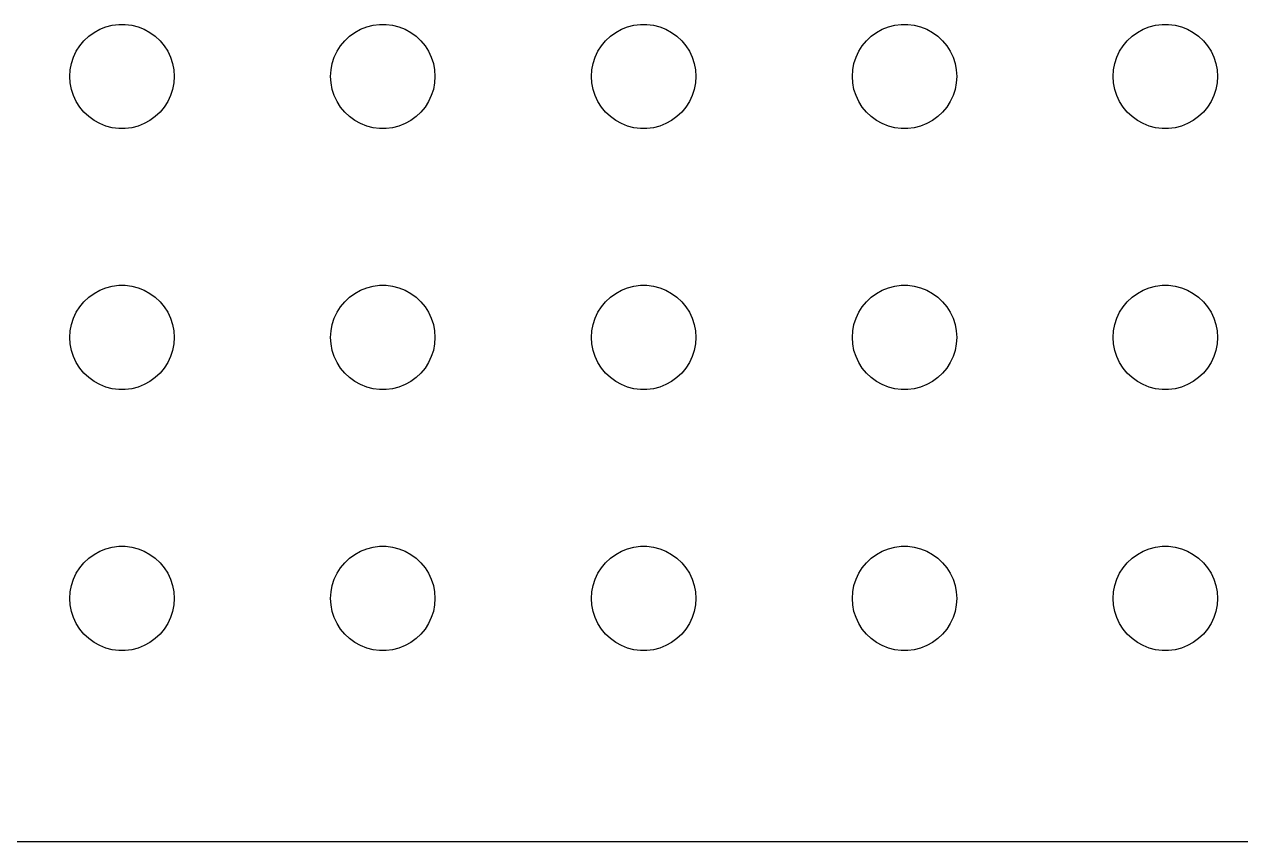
# Model space of a CAD drawing. Header units: metres. Extents: x -134 to 134, y 518 to 1078.
# Drawn here: x -70.31 to -35.33, y 974.01 to 997.5 of the extents above; entities that cross this region are included whole.
import ezdxf

# ---------------------------------------------------------------- set-up
doc = ezdxf.new("R2010")
doc.units = ezdxf.units.M

msp = doc.modelspace()

# ---------------------------------------------------------------- linework, layer by layer
for p, q in [((-67.9635, 997.427), (-67.7811, 997.473)), ((-67.7811, 997.473), (-67.5942, 997.497)), ((-67.5942, 997.497), (-67.4058, 997.497)), ((-67.4058, 997.497), (-67.2189, 997.473)), ((-67.2189, 997.473), (-67.0365, 997.427)), ((-60.4635, 997.427), (-60.2811, 997.473)), ((-60.2811, 997.473), (-60.0942, 997.497)), ((-60.0942, 997.497), (-59.9058, 997.497)), ((-59.9058, 997.497), (-59.7189, 997.473)), ((-59.7189, 997.473), (-59.5365, 997.427)), ((-52.9635, 997.427), (-52.7811, 997.473)), ((-52.7811, 997.473), (-52.5942, 997.497)), ((-52.5942, 997.497), (-52.4058, 997.497)), ((-52.4058, 997.497), (-52.2189, 997.473)), ((-52.2189, 997.473), (-52.0365, 997.427)), ((-45.4635, 997.427), (-45.2811, 997.473)), ((-45.2811, 997.473), (-45.0942, 997.497)), ((-45.0942, 997.497), (-44.9058, 997.497)), ((-44.9058, 997.497), (-44.7189, 997.473)), ((-44.7189, 997.473), (-44.5365, 997.427)), ((-37.9635, 997.427), (-37.7811, 997.473)), ((-37.7811, 997.473), (-37.5942, 997.497)), ((-37.5942, 997.497), (-37.4058, 997.497)), ((-37.4058, 997.497), (-37.2189, 997.473)), ((-37.2189, 997.473), (-37.0365, 997.427)), ((-68.5934, 997.027), (-68.4561, 997.156)), ((-68.4561, 997.156), (-68.3037, 997.266)), ((-68.3037, 997.266), (-68.1387, 997.357)), ((-68.1387, 997.357), (-67.9635, 997.427)), ((-67.0365, 997.427), (-66.8613, 997.357)), ((-66.8613, 997.357), (-66.6963, 997.266)), ((-66.6963, 997.266), (-66.5439, 997.156)), ((-66.5439, 997.156), (-66.4065, 997.027)), ((-61.0934, 997.027), (-60.9561, 997.156)), ((-60.9561, 997.156), (-60.8037, 997.266)), ((-60.8037, 997.266), (-60.6387, 997.357)), ((-60.6387, 997.357), (-60.4635, 997.427)), ((-59.5365, 997.427), (-59.3613, 997.357)), ((-59.3613, 997.357), (-59.1963, 997.266)), ((-59.1963, 997.266), (-59.0439, 997.156)), ((-59.0439, 997.156), (-58.9065, 997.027)), ((-53.5934, 997.027), (-53.4561, 997.156)), ((-53.4561, 997.156), (-53.3037, 997.266)), ((-53.3037, 997.266), (-53.1387, 997.357)), ((-53.1387, 997.357), (-52.9635, 997.427)), ((-52.0365, 997.427), (-51.8613, 997.357)), ((-51.8613, 997.357), (-51.6963, 997.266)), ((-51.6963, 997.266), (-51.5439, 997.156)), ((-51.5439, 997.156), (-51.4065, 997.027)), ((-46.0934, 997.027), (-45.9561, 997.156)), ((-45.9561, 997.156), (-45.8037, 997.266)), ((-45.8037, 997.266), (-45.6387, 997.357)), ((-45.6387, 997.357), (-45.4635, 997.427)), ((-44.5365, 997.427), (-44.3613, 997.357)), ((-44.3613, 997.357), (-44.1963, 997.266)), ((-44.1963, 997.266), (-44.0439, 997.156)), ((-44.0439, 997.156), (-43.9065, 997.027)), ((-38.5934, 997.027), (-38.4561, 997.156)), ((-38.4561, 997.156), (-38.3037, 997.266)), ((-38.3037, 997.266), (-38.1387, 997.357)), ((-38.1387, 997.357), (-37.9635, 997.427)), ((-37.0365, 997.427), (-36.8613, 997.357)), ((-36.8613, 997.357), (-36.6963, 997.266)), ((-36.6963, 997.266), (-36.5439, 997.156)), ((-36.5439, 997.156), (-36.4065, 997.027)), ((-68.8145, 996.723), (-68.7135, 996.882)), ((-68.7135, 996.882), (-68.5934, 997.027)), ((-66.4065, 997.027), (-66.2865, 996.882)), ((-66.2865, 996.882), (-66.1855, 996.723)), ((-61.3145, 996.723), (-61.2135, 996.882)), ((-61.2135, 996.882), (-61.0934, 997.027)), ((-58.9065, 997.027), (-58.7865, 996.882)), ((-58.7865, 996.882), (-58.6855, 996.723)), ((-53.8145, 996.723), (-53.7135, 996.882)), ((-53.7135, 996.882), (-53.5934, 997.027)), ((-51.4065, 997.027), (-51.2865, 996.882)), ((-51.2865, 996.882), (-51.1855, 996.723)), ((-46.3145, 996.723), (-46.2135, 996.882)), ((-46.2135, 996.882), (-46.0934, 997.027)), ((-43.9065, 997.027), (-43.7865, 996.882)), ((-43.7865, 996.882), (-43.6855, 996.723)), ((-38.8145, 996.723), (-38.7135, 996.882)), ((-38.7135, 996.882), (-38.5934, 997.027)), ((-36.4065, 997.027), (-36.2865, 996.882)), ((-36.2865, 996.882), (-36.1855, 996.723)), ((-68.9529, 996.373), (-68.8947, 996.552)), ((-68.8947, 996.552), (-68.8145, 996.723)), ((-66.1855, 996.723), (-66.1053, 996.552)), ((-66.1053, 996.552), (-66.0471, 996.373)), ((-61.4529, 996.373), (-61.3947, 996.552)), ((-61.3947, 996.552), (-61.3145, 996.723)), ((-58.6855, 996.723), (-58.6053, 996.552)), ((-58.6053, 996.552), (-58.5471, 996.373)), ((-53.9529, 996.373), (-53.8947, 996.552)), ((-53.8947, 996.552), (-53.8145, 996.723)), ((-51.1855, 996.723), (-51.1053, 996.552)), ((-51.1053, 996.552), (-51.0471, 996.373)), ((-46.4529, 996.373), (-46.3947, 996.552)), ((-46.3947, 996.552), (-46.3145, 996.723)), ((-43.6855, 996.723), (-43.6053, 996.552)), ((-43.6053, 996.552), (-43.5471, 996.373)), ((-38.9529, 996.373), (-38.8947, 996.552)), ((-38.8947, 996.552), (-38.8145, 996.723)), ((-36.1855, 996.723), (-36.1053, 996.552)), ((-36.1053, 996.552), (-36.0471, 996.373)), ((-69, 996), (-68.9882, 996.188)), ((-68.9882, 996.188), (-68.9529, 996.373)), ((-66.0471, 996.373), (-66.0118, 996.188)), ((-66.0118, 996.188), (-66, 996)), ((-61.5, 996), (-61.4882, 996.188)), ((-61.4882, 996.188), (-61.4529, 996.373)), ((-58.5471, 996.373), (-58.5118, 996.188)), ((-58.5118, 996.188), (-58.5, 996)), ((-54, 996), (-53.9882, 996.188)), ((-53.9882, 996.188), (-53.9529, 996.373)), ((-51.0471, 996.373), (-51.0118, 996.188)), ((-51.0118, 996.188), (-51, 996)), ((-46.5, 996), (-46.4882, 996.188)), ((-46.4882, 996.188), (-46.4529, 996.373)), ((-43.5471, 996.373), (-43.5118, 996.188)), ((-43.5118, 996.188), (-43.5, 996)), ((-39, 996), (-38.9882, 996.188)), ((-38.9882, 996.188), (-38.9529, 996.373)), ((-36.0471, 996.373), (-36.0118, 996.188)), ((-36.0118, 996.188), (-36, 996)), ((-68.9882, 995.812), (-69, 996)), ((-68.9529, 995.627), (-68.9882, 995.812)), ((-66.0118, 995.812), (-66.0471, 995.627)), ((-66, 996), (-66.0118, 995.812)), ((-61.4882, 995.812), (-61.5, 996)), ((-61.4529, 995.627), (-61.4882, 995.812)), ((-58.5118, 995.812), (-58.5471, 995.627)), ((-58.5, 996), (-58.5118, 995.812)), ((-53.9882, 995.812), (-54, 996)), ((-53.9529, 995.627), (-53.9882, 995.812)), ((-51.0118, 995.812), (-51.0471, 995.627)), ((-51, 996), (-51.0118, 995.812)), ((-46.4882, 995.812), (-46.5, 996)), ((-46.4529, 995.627), (-46.4882, 995.812)), ((-43.5118, 995.812), (-43.5471, 995.627)), ((-43.5, 996), (-43.5118, 995.812)), ((-38.9882, 995.812), (-39, 996)), ((-38.9529, 995.627), (-38.9882, 995.812)), ((-36.0118, 995.812), (-36.0471, 995.627)), ((-36, 996), (-36.0118, 995.812)), ((-68.8947, 995.448), (-68.9529, 995.627)), ((-68.8145, 995.277), (-68.8947, 995.448)), ((-66.1053, 995.448), (-66.1855, 995.277)), ((-66.0471, 995.627), (-66.1053, 995.448)), ((-61.3947, 995.448), (-61.4529, 995.627)), ((-61.3145, 995.277), (-61.3947, 995.448)), ((-58.6053, 995.448), (-58.6855, 995.277)), ((-58.5471, 995.627), (-58.6053, 995.448)), ((-53.8947, 995.448), (-53.9529, 995.627)), ((-53.8145, 995.277), (-53.8947, 995.448)), ((-51.1053, 995.448), (-51.1855, 995.277)), ((-51.0471, 995.627), (-51.1053, 995.448)), ((-46.3947, 995.448), (-46.4529, 995.627)), ((-46.3145, 995.277), (-46.3947, 995.448)), ((-43.6053, 995.448), (-43.6855, 995.277)), ((-43.5471, 995.627), (-43.6053, 995.448)), ((-38.8947, 995.448), (-38.9529, 995.627)), ((-38.8145, 995.277), (-38.8947, 995.448)), ((-36.1053, 995.448), (-36.1855, 995.277)), ((-36.0471, 995.627), (-36.1053, 995.448)), ((-68.7135, 995.118), (-68.8145, 995.277)), ((-68.5934, 994.973), (-68.7135, 995.118)), ((-66.2865, 995.118), (-66.4065, 994.973)), ((-66.1855, 995.277), (-66.2865, 995.118)), ((-61.2135, 995.118), (-61.3145, 995.277)), ((-61.0934, 994.973), (-61.2135, 995.118)), ((-58.7865, 995.118), (-58.9065, 994.973)), ((-58.6855, 995.277), (-58.7865, 995.118)), ((-53.7135, 995.118), (-53.8145, 995.277)), ((-53.5934, 994.973), (-53.7135, 995.118)), ((-51.2865, 995.118), (-51.4065, 994.973)), ((-51.1855, 995.277), (-51.2865, 995.118)), ((-46.2135, 995.118), (-46.3145, 995.277)), ((-46.0934, 994.973), (-46.2135, 995.118)), ((-43.7865, 995.118), (-43.9065, 994.973)), ((-43.6855, 995.277), (-43.7865, 995.118)), ((-38.7135, 995.118), (-38.8145, 995.277)), ((-38.5934, 994.973), (-38.7135, 995.118)), ((-36.2865, 995.118), (-36.4065, 994.973)), ((-36.1855, 995.277), (-36.2865, 995.118)), ((-68.4561, 994.844), (-68.5934, 994.973)), ((-68.3037, 994.734), (-68.4561, 994.844)), ((-68.1387, 994.643), (-68.3037, 994.734)), ((-67.9635, 994.573), (-68.1387, 994.643)), ((-66.8613, 994.643), (-67.0365, 994.573)), ((-66.6963, 994.734), (-66.8613, 994.643)), ((-66.5439, 994.844), (-66.6963, 994.734)), ((-66.4065, 994.973), (-66.5439, 994.844)), ((-60.9561, 994.844), (-61.0934, 994.973)), ((-60.8037, 994.734), (-60.9561, 994.844)), ((-60.6387, 994.643), (-60.8037, 994.734)), ((-60.4635, 994.573), (-60.6387, 994.643)), ((-59.3613, 994.643), (-59.5365, 994.573)), ((-59.1963, 994.734), (-59.3613, 994.643)), ((-59.0439, 994.844), (-59.1963, 994.734)), ((-58.9065, 994.973), (-59.0439, 994.844)), ((-53.4561, 994.844), (-53.5934, 994.973)), ((-53.3037, 994.734), (-53.4561, 994.844)), ((-53.1387, 994.643), (-53.3037, 994.734)), ((-52.9635, 994.573), (-53.1387, 994.643)), ((-51.8613, 994.643), (-52.0365, 994.573)), ((-51.6963, 994.734), (-51.8613, 994.643)), ((-51.5439, 994.844), (-51.6963, 994.734)), ((-51.4065, 994.973), (-51.5439, 994.844)), ((-45.9561, 994.844), (-46.0934, 994.973)), ((-45.8037, 994.734), (-45.9561, 994.844)), ((-45.6387, 994.643), (-45.8037, 994.734)), ((-45.4635, 994.573), (-45.6387, 994.643)), ((-44.3613, 994.643), (-44.5365, 994.573)), ((-44.1963, 994.734), (-44.3613, 994.643)), ((-44.0439, 994.844), (-44.1963, 994.734)), ((-43.9065, 994.973), (-44.0439, 994.844)), ((-38.4561, 994.844), (-38.5934, 994.973)), ((-38.3037, 994.734), (-38.4561, 994.844)), ((-38.1387, 994.643), (-38.3037, 994.734)), ((-37.9635, 994.573), (-38.1387, 994.643)), ((-36.8613, 994.643), (-37.0365, 994.573)), ((-36.6963, 994.734), (-36.8613, 994.643)), ((-36.5439, 994.844), (-36.6963, 994.734)), ((-36.4065, 994.973), (-36.5439, 994.844)), ((-67.7811, 994.527), (-67.9635, 994.573)), ((-67.5942, 994.503), (-67.7811, 994.527)), ((-67.4058, 994.503), (-67.5942, 994.503)), ((-67.2189, 994.527), (-67.4058, 994.503)), ((-67.0365, 994.573), (-67.2189, 994.527)), ((-60.2811, 994.527), (-60.4635, 994.573)), ((-60.0942, 994.503), (-60.2811, 994.527)), ((-59.9058, 994.503), (-60.0942, 994.503)), ((-59.7189, 994.527), (-59.9058, 994.503)), ((-59.5365, 994.573), (-59.7189, 994.527)), ((-52.7811, 994.527), (-52.9635, 994.573)), ((-52.5942, 994.503), (-52.7811, 994.527)), ((-52.4058, 994.503), (-52.5942, 994.503)), ((-52.2189, 994.527), (-52.4058, 994.503)), ((-52.0365, 994.573), (-52.2189, 994.527)), ((-45.2811, 994.527), (-45.4635, 994.573)), ((-45.0942, 994.503), (-45.2811, 994.527)), ((-44.9058, 994.503), (-45.0942, 994.503)), ((-44.7189, 994.527), (-44.9058, 994.503)), ((-44.5365, 994.573), (-44.7189, 994.527)), ((-37.7811, 994.527), (-37.9635, 994.573)), ((-37.5942, 994.503), (-37.7811, 994.527)), ((-37.4058, 994.503), (-37.5942, 994.503)), ((-37.2189, 994.527), (-37.4058, 994.503)), ((-37.0365, 994.573), (-37.2189, 994.527)), ((-68.4561, 989.656), (-68.3037, 989.766)), ((-68.3037, 989.766), (-68.1387, 989.857)), ((-68.1387, 989.857), (-67.9635, 989.927)), ((-67.9635, 989.927), (-67.7811, 989.973)), ((-67.7811, 989.973), (-67.5942, 989.997)), ((-67.5942, 989.997), (-67.4058, 989.997)), ((-67.4058, 989.997), (-67.2189, 989.973)), ((-67.2189, 989.973), (-67.0365, 989.927)), ((-67.0365, 989.927), (-66.8613, 989.857)), ((-66.8613, 989.857), (-66.6963, 989.766)), ((-66.6963, 989.766), (-66.5439, 989.656)), ((-60.9561, 989.656), (-60.8037, 989.766)), ((-60.8037, 989.766), (-60.6387, 989.857)), ((-60.6387, 989.857), (-60.4635, 989.927)), ((-60.4635, 989.927), (-60.2811, 989.973)), ((-60.2811, 989.973), (-60.0942, 989.997)), ((-60.0942, 989.997), (-59.9058, 989.997)), ((-59.9058, 989.997), (-59.7189, 989.973)), ((-59.7189, 989.973), (-59.5365, 989.927)), ((-59.5365, 989.927), (-59.3613, 989.857)), ((-59.3613, 989.857), (-59.1963, 989.766)), ((-59.1963, 989.766), (-59.0439, 989.656)), ((-53.4561, 989.656), (-53.3037, 989.766)), ((-53.3037, 989.766), (-53.1387, 989.857)), ((-53.1387, 989.857), (-52.9635, 989.927)), ((-52.9635, 989.927), (-52.7811, 989.973)), ((-52.7811, 989.973), (-52.5942, 989.997)), ((-52.5942, 989.997), (-52.4058, 989.997)), ((-52.4058, 989.997), (-52.2189, 989.973)), ((-52.2189, 989.973), (-52.0365, 989.927)), ((-52.0365, 989.927), (-51.8613, 989.857)), ((-51.8613, 989.857), (-51.6963, 989.766)), ((-51.6963, 989.766), (-51.5439, 989.656)), ((-45.9561, 989.656), (-45.8037, 989.766)), ((-45.8037, 989.766), (-45.6387, 989.857)), ((-45.6387, 989.857), (-45.4635, 989.927)), ((-45.4635, 989.927), (-45.2811, 989.973)), ((-45.2811, 989.973), (-45.0942, 989.997)), ((-45.0942, 989.997), (-44.9058, 989.997)), ((-44.9058, 989.997), (-44.7189, 989.973)), ((-44.7189, 989.973), (-44.5365, 989.927)), ((-44.5365, 989.927), (-44.3613, 989.857)), ((-44.3613, 989.857), (-44.1963, 989.766)), ((-44.1963, 989.766), (-44.0439, 989.656)), ((-38.4561, 989.656), (-38.3037, 989.766)), ((-38.3037, 989.766), (-38.1387, 989.857)), ((-38.1387, 989.857), (-37.9635, 989.927)), ((-37.9635, 989.927), (-37.7811, 989.973)), ((-37.7811, 989.973), (-37.5942, 989.997)), ((-37.5942, 989.997), (-37.4058, 989.997)), ((-37.4058, 989.997), (-37.2189, 989.973)), ((-37.2189, 989.973), (-37.0365, 989.927)), ((-37.0365, 989.927), (-36.8613, 989.857)), ((-36.8613, 989.857), (-36.6963, 989.766)), ((-36.6963, 989.766), (-36.5439, 989.656)), ((-68.7135, 989.382), (-68.5934, 989.527)), ((-68.5934, 989.527), (-68.4561, 989.656)), ((-66.5439, 989.656), (-66.4065, 989.527)), ((-66.4065, 989.527), (-66.2865, 989.382)), ((-61.2135, 989.382), (-61.0934, 989.527)), ((-61.0934, 989.527), (-60.9561, 989.656)), ((-59.0439, 989.656), (-58.9065, 989.527)), ((-58.9065, 989.527), (-58.7865, 989.382)), ((-53.7135, 989.382), (-53.5934, 989.527)), ((-53.5934, 989.527), (-53.4561, 989.656)), ((-51.5439, 989.656), (-51.4065, 989.527)), ((-51.4065, 989.527), (-51.2865, 989.382)), ((-46.2135, 989.382), (-46.0934, 989.527)), ((-46.0934, 989.527), (-45.9561, 989.656)), ((-44.0439, 989.656), (-43.9065, 989.527)), ((-43.9065, 989.527), (-43.7865, 989.382)), ((-38.7135, 989.382), (-38.5934, 989.527)), ((-38.5934, 989.527), (-38.4561, 989.656)), ((-36.5439, 989.656), (-36.4065, 989.527)), ((-36.4065, 989.527), (-36.2865, 989.382)), ((-68.9529, 988.873), (-68.8947, 989.052)), ((-68.8947, 989.052), (-68.8145, 989.223)), ((-68.8145, 989.223), (-68.7135, 989.382)), ((-66.2865, 989.382), (-66.1855, 989.223)), ((-66.1855, 989.223), (-66.1053, 989.052)), ((-66.1053, 989.052), (-66.0471, 988.873)), ((-61.4529, 988.873), (-61.3947, 989.052)), ((-61.3947, 989.052), (-61.3145, 989.223)), ((-61.3145, 989.223), (-61.2135, 989.382)), ((-58.7865, 989.382), (-58.6855, 989.223)), ((-58.6855, 989.223), (-58.6053, 989.052)), ((-58.6053, 989.052), (-58.5471, 988.873)), ((-53.9529, 988.873), (-53.8947, 989.052)), ((-53.8947, 989.052), (-53.8145, 989.223)), ((-53.8145, 989.223), (-53.7135, 989.382)), ((-51.2865, 989.382), (-51.1855, 989.223)), ((-51.1855, 989.223), (-51.1053, 989.052)), ((-51.1053, 989.052), (-51.0471, 988.873)), ((-46.4529, 988.873), (-46.3947, 989.052)), ((-46.3947, 989.052), (-46.3145, 989.223)), ((-46.3145, 989.223), (-46.2135, 989.382)), ((-43.7865, 989.382), (-43.6855, 989.223)), ((-43.6855, 989.223), (-43.6053, 989.052)), ((-43.6053, 989.052), (-43.5471, 988.873)), ((-38.9529, 988.873), (-38.8947, 989.052)), ((-38.8947, 989.052), (-38.8145, 989.223)), ((-38.8145, 989.223), (-38.7135, 989.382)), ((-36.2865, 989.382), (-36.1855, 989.223)), ((-36.1855, 989.223), (-36.1053, 989.052)), ((-36.1053, 989.052), (-36.0471, 988.873)), ((-68.9882, 988.688), (-68.9529, 988.873)), ((-66.0471, 988.873), (-66.0118, 988.688)), ((-61.4882, 988.688), (-61.4529, 988.873)), ((-58.5471, 988.873), (-58.5118, 988.688)), ((-53.9882, 988.688), (-53.9529, 988.873)), ((-51.0471, 988.873), (-51.0118, 988.688)), ((-46.4882, 988.688), (-46.4529, 988.873)), ((-43.5471, 988.873), (-43.5118, 988.688)), ((-38.9882, 988.688), (-38.9529, 988.873)), ((-36.0471, 988.873), (-36.0118, 988.688)), ((-69, 988.5), (-68.9882, 988.688)), ((-68.9882, 988.312), (-69, 988.5)), ((-66.0118, 988.688), (-66, 988.5)), ((-66, 988.5), (-66.0118, 988.312)), ((-61.5, 988.5), (-61.4882, 988.688)), ((-61.4882, 988.312), (-61.5, 988.5)), ((-58.5118, 988.688), (-58.5, 988.5)), ((-58.5, 988.5), (-58.5118, 988.312)), ((-54, 988.5), (-53.9882, 988.688)), ((-53.9882, 988.312), (-54, 988.5)), ((-51.0118, 988.688), (-51, 988.5)), ((-51, 988.5), (-51.0118, 988.312)), ((-46.5, 988.5), (-46.4882, 988.688)), ((-46.4882, 988.312), (-46.5, 988.5)), ((-43.5118, 988.688), (-43.5, 988.5)), ((-43.5, 988.5), (-43.5118, 988.312)), ((-39, 988.5), (-38.9882, 988.688)), ((-38.9882, 988.312), (-39, 988.5)), ((-36.0118, 988.688), (-36, 988.5)), ((-36, 988.5), (-36.0118, 988.312)), ((-68.9529, 988.127), (-68.9882, 988.312)), ((-68.8947, 987.948), (-68.9529, 988.127)), ((-66.0471, 988.127), (-66.1053, 987.948)), ((-66.0118, 988.312), (-66.0471, 988.127)), ((-61.4529, 988.127), (-61.4882, 988.312)), ((-61.3947, 987.948), (-61.4529, 988.127)), ((-58.5471, 988.127), (-58.6053, 987.948)), ((-58.5118, 988.312), (-58.5471, 988.127)), ((-53.9529, 988.127), (-53.9882, 988.312)), ((-53.8947, 987.948), (-53.9529, 988.127)), ((-51.0471, 988.127), (-51.1053, 987.948)), ((-51.0118, 988.312), (-51.0471, 988.127)), ((-46.4529, 988.127), (-46.4882, 988.312)), ((-46.3947, 987.948), (-46.4529, 988.127)), ((-43.5471, 988.127), (-43.6053, 987.948)), ((-43.5118, 988.312), (-43.5471, 988.127)), ((-38.9529, 988.127), (-38.9882, 988.312)), ((-38.8947, 987.948), (-38.9529, 988.127)), ((-36.0471, 988.127), (-36.1053, 987.948)), ((-36.0118, 988.312), (-36.0471, 988.127)), ((-68.8145, 987.777), (-68.8947, 987.948)), ((-68.7135, 987.618), (-68.8145, 987.777)), ((-66.1855, 987.777), (-66.2865, 987.618)), ((-66.1053, 987.948), (-66.1855, 987.777)), ((-61.3145, 987.777), (-61.3947, 987.948)), ((-61.2135, 987.618), (-61.3145, 987.777)), ((-58.6855, 987.777), (-58.7865, 987.618)), ((-58.6053, 987.948), (-58.6855, 987.777)), ((-53.8145, 987.777), (-53.8947, 987.948)), ((-53.7135, 987.618), (-53.8145, 987.777)), ((-51.1855, 987.777), (-51.2865, 987.618)), ((-51.1053, 987.948), (-51.1855, 987.777)), ((-46.3145, 987.777), (-46.3947, 987.948)), ((-46.2135, 987.618), (-46.3145, 987.777)), ((-43.6855, 987.777), (-43.7865, 987.618)), ((-43.6053, 987.948), (-43.6855, 987.777)), ((-38.8145, 987.777), (-38.8947, 987.948)), ((-38.7135, 987.618), (-38.8145, 987.777)), ((-36.1855, 987.777), (-36.2865, 987.618)), ((-36.1053, 987.948), (-36.1855, 987.777)), ((-68.5934, 987.473), (-68.7135, 987.618)), ((-68.4561, 987.344), (-68.5934, 987.473)), ((-68.3037, 987.234), (-68.4561, 987.344)), ((-66.5439, 987.344), (-66.6963, 987.234)), ((-66.4065, 987.473), (-66.5439, 987.344)), ((-66.2865, 987.618), (-66.4065, 987.473)), ((-61.0934, 987.473), (-61.2135, 987.618)), ((-60.9561, 987.344), (-61.0934, 987.473)), ((-60.8037, 987.234), (-60.9561, 987.344)), ((-59.0439, 987.344), (-59.1963, 987.234)), ((-58.9065, 987.473), (-59.0439, 987.344)), ((-58.7865, 987.618), (-58.9065, 987.473)), ((-53.5934, 987.473), (-53.7135, 987.618)), ((-53.4561, 987.344), (-53.5934, 987.473)), ((-53.3037, 987.234), (-53.4561, 987.344)), ((-51.5439, 987.344), (-51.6963, 987.234)), ((-51.4065, 987.473), (-51.5439, 987.344)), ((-51.2865, 987.618), (-51.4065, 987.473)), ((-46.0934, 987.473), (-46.2135, 987.618)), ((-45.9561, 987.344), (-46.0934, 987.473)), ((-45.8037, 987.234), (-45.9561, 987.344)), ((-44.0439, 987.344), (-44.1963, 987.234)), ((-43.9065, 987.473), (-44.0439, 987.344)), ((-43.7865, 987.618), (-43.9065, 987.473)), ((-38.5934, 987.473), (-38.7135, 987.618)), ((-38.4561, 987.344), (-38.5934, 987.473)), ((-38.3037, 987.234), (-38.4561, 987.344)), ((-36.5439, 987.344), (-36.6963, 987.234)), ((-36.4065, 987.473), (-36.5439, 987.344)), ((-36.2865, 987.618), (-36.4065, 987.473)), ((-68.1387, 987.143), (-68.3037, 987.234)), ((-67.9635, 987.073), (-68.1387, 987.143)), ((-67.7811, 987.027), (-67.9635, 987.073)), ((-67.5942, 987.003), (-67.7811, 987.027)), ((-67.4058, 987.003), (-67.5942, 987.003)), ((-67.2189, 987.027), (-67.4058, 987.003)), ((-67.0365, 987.073), (-67.2189, 987.027)), ((-66.8613, 987.143), (-67.0365, 987.073)), ((-66.6963, 987.234), (-66.8613, 987.143)), ((-60.6387, 987.143), (-60.8037, 987.234)), ((-60.4635, 987.073), (-60.6387, 987.143)), ((-60.2811, 987.027), (-60.4635, 987.073)), ((-60.0942, 987.003), (-60.2811, 987.027)), ((-59.9058, 987.003), (-60.0942, 987.003)), ((-59.7189, 987.027), (-59.9058, 987.003)), ((-59.5365, 987.073), (-59.7189, 987.027)), ((-59.3613, 987.143), (-59.5365, 987.073)), ((-59.1963, 987.234), (-59.3613, 987.143)), ((-53.1387, 987.143), (-53.3037, 987.234)), ((-52.9635, 987.073), (-53.1387, 987.143)), ((-52.7811, 987.027), (-52.9635, 987.073)), ((-52.5942, 987.003), (-52.7811, 987.027)), ((-52.4058, 987.003), (-52.5942, 987.003)), ((-52.2189, 987.027), (-52.4058, 987.003)), ((-52.0365, 987.073), (-52.2189, 987.027)), ((-51.8613, 987.143), (-52.0365, 987.073)), ((-51.6963, 987.234), (-51.8613, 987.143)), ((-45.6387, 987.143), (-45.8037, 987.234)), ((-45.4635, 987.073), (-45.6387, 987.143)), ((-45.2811, 987.027), (-45.4635, 987.073)), ((-45.0942, 987.003), (-45.2811, 987.027)), ((-44.9058, 987.003), (-45.0942, 987.003)), ((-44.7189, 987.027), (-44.9058, 987.003)), ((-44.5365, 987.073), (-44.7189, 987.027)), ((-44.3613, 987.143), (-44.5365, 987.073)), ((-44.1963, 987.234), (-44.3613, 987.143)), ((-38.1387, 987.143), (-38.3037, 987.234)), ((-37.9635, 987.073), (-38.1387, 987.143)), ((-37.7811, 987.027), (-37.9635, 987.073)), ((-37.5942, 987.003), (-37.7811, 987.027)), ((-37.4058, 987.003), (-37.5942, 987.003)), ((-37.2189, 987.027), (-37.4058, 987.003)), ((-37.0365, 987.073), (-37.2189, 987.027)), ((-36.8613, 987.143), (-37.0365, 987.073)), ((-36.6963, 987.234), (-36.8613, 987.143)), ((-68.1387, 982.357), (-67.9635, 982.427)), ((-67.9635, 982.427), (-67.7811, 982.473)), ((-67.7811, 982.473), (-67.5942, 982.497)), ((-67.5942, 982.497), (-67.4058, 982.497)), ((-67.4058, 982.497), (-67.2189, 982.473)), ((-67.2189, 982.473), (-67.0365, 982.427)), ((-67.0365, 982.427), (-66.8613, 982.357)), ((-60.6387, 982.357), (-60.4635, 982.427)), ((-60.4635, 982.427), (-60.2811, 982.473)), ((-60.2811, 982.473), (-60.0942, 982.497)), ((-60.0942, 982.497), (-59.9058, 982.497)), ((-59.9058, 982.497), (-59.7189, 982.473)), ((-59.7189, 982.473), (-59.5365, 982.427)), ((-59.5365, 982.427), (-59.3613, 982.357)), ((-53.1387, 982.357), (-52.9635, 982.427)), ((-52.9635, 982.427), (-52.7811, 982.473)), ((-52.7811, 982.473), (-52.5942, 982.497)), ((-52.5942, 982.497), (-52.4058, 982.497)), ((-52.4058, 982.497), (-52.2189, 982.473)), ((-52.2189, 982.473), (-52.0365, 982.427)), ((-52.0365, 982.427), (-51.8613, 982.357)), ((-45.6387, 982.357), (-45.4635, 982.427)), ((-45.4635, 982.427), (-45.2811, 982.473)), ((-45.2811, 982.473), (-45.0942, 982.497)), ((-45.0942, 982.497), (-44.9058, 982.497)), ((-44.9058, 982.497), (-44.7189, 982.473)), ((-44.7189, 982.473), (-44.5365, 982.427)), ((-44.5365, 982.427), (-44.3613, 982.357)), ((-38.1387, 982.357), (-37.9635, 982.427)), ((-37.9635, 982.427), (-37.7811, 982.473)), ((-37.7811, 982.473), (-37.5942, 982.497)), ((-37.5942, 982.497), (-37.4058, 982.497)), ((-37.4058, 982.497), (-37.2189, 982.473)), ((-37.2189, 982.473), (-37.0365, 982.427)), ((-37.0365, 982.427), (-36.8613, 982.357)), ((-68.5934, 982.027), (-68.4561, 982.156)), ((-68.4561, 982.156), (-68.3037, 982.266)), ((-68.3037, 982.266), (-68.1387, 982.357)), ((-66.8613, 982.357), (-66.6963, 982.266)), ((-66.6963, 982.266), (-66.5439, 982.156)), ((-66.5439, 982.156), (-66.4065, 982.027)), ((-61.0934, 982.027), (-60.9561, 982.156)), ((-60.9561, 982.156), (-60.8037, 982.266)), ((-60.8037, 982.266), (-60.6387, 982.357)), ((-59.3613, 982.357), (-59.1963, 982.266)), ((-59.1963, 982.266), (-59.0439, 982.156)), ((-59.0439, 982.156), (-58.9065, 982.027)), ((-53.5934, 982.027), (-53.4561, 982.156)), ((-53.4561, 982.156), (-53.3037, 982.266)), ((-53.3037, 982.266), (-53.1387, 982.357)), ((-51.8613, 982.357), (-51.6963, 982.266)), ((-51.6963, 982.266), (-51.5439, 982.156)), ((-51.5439, 982.156), (-51.4065, 982.027)), ((-46.0934, 982.027), (-45.9561, 982.156)), ((-45.9561, 982.156), (-45.8037, 982.266)), ((-45.8037, 982.266), (-45.6387, 982.357)), ((-44.3613, 982.357), (-44.1963, 982.266)), ((-44.1963, 982.266), (-44.0439, 982.156)), ((-44.0439, 982.156), (-43.9065, 982.027)), ((-38.5934, 982.027), (-38.4561, 982.156)), ((-38.4561, 982.156), (-38.3037, 982.266)), ((-38.3037, 982.266), (-38.1387, 982.357)), ((-36.8613, 982.357), (-36.6963, 982.266)), ((-36.6963, 982.266), (-36.5439, 982.156)), ((-36.5439, 982.156), (-36.4065, 982.027)), ((-68.8947, 981.552), (-68.8145, 981.723)), ((-68.8145, 981.723), (-68.7135, 981.882)), ((-68.7135, 981.882), (-68.5934, 982.027)), ((-66.4065, 982.027), (-66.2865, 981.882)), ((-66.2865, 981.882), (-66.1855, 981.723)), ((-66.1855, 981.723), (-66.1053, 981.552)), ((-61.3947, 981.552), (-61.3145, 981.723)), ((-61.3145, 981.723), (-61.2135, 981.882)), ((-61.2135, 981.882), (-61.0934, 982.027)), ((-58.9065, 982.027), (-58.7865, 981.882)), ((-58.7865, 981.882), (-58.6855, 981.723)), ((-58.6855, 981.723), (-58.6053, 981.552)), ((-53.8947, 981.552), (-53.8145, 981.723)), ((-53.8145, 981.723), (-53.7135, 981.882)), ((-53.7135, 981.882), (-53.5934, 982.027)), ((-51.4065, 982.027), (-51.2865, 981.882)), ((-51.2865, 981.882), (-51.1855, 981.723)), ((-51.1855, 981.723), (-51.1053, 981.552)), ((-46.3947, 981.552), (-46.3145, 981.723)), ((-46.3145, 981.723), (-46.2135, 981.882)), ((-46.2135, 981.882), (-46.0934, 982.027)), ((-43.9065, 982.027), (-43.7865, 981.882)), ((-43.7865, 981.882), (-43.6855, 981.723)), ((-43.6855, 981.723), (-43.6053, 981.552)), ((-38.8947, 981.552), (-38.8145, 981.723)), ((-38.8145, 981.723), (-38.7135, 981.882)), ((-38.7135, 981.882), (-38.5934, 982.027)), ((-36.4065, 982.027), (-36.2865, 981.882)), ((-36.2865, 981.882), (-36.1855, 981.723)), ((-36.1855, 981.723), (-36.1053, 981.552)), ((-68.9882, 981.188), (-68.9529, 981.373)), ((-68.9529, 981.373), (-68.8947, 981.552)), ((-66.1053, 981.552), (-66.0471, 981.373)), ((-66.0471, 981.373), (-66.0118, 981.188)), ((-61.4882, 981.188), (-61.4529, 981.373)), ((-61.4529, 981.373), (-61.3947, 981.552)), ((-58.6053, 981.552), (-58.5471, 981.373)), ((-58.5471, 981.373), (-58.5118, 981.188)), ((-53.9882, 981.188), (-53.9529, 981.373)), ((-53.9529, 981.373), (-53.8947, 981.552)), ((-51.1053, 981.552), (-51.0471, 981.373)), ((-51.0471, 981.373), (-51.0118, 981.188)), ((-46.4882, 981.188), (-46.4529, 981.373)), ((-46.4529, 981.373), (-46.3947, 981.552)), ((-43.6053, 981.552), (-43.5471, 981.373)), ((-43.5471, 981.373), (-43.5118, 981.188)), ((-38.9882, 981.188), (-38.9529, 981.373)), ((-38.9529, 981.373), (-38.8947, 981.552)), ((-36.1053, 981.552), (-36.0471, 981.373)), ((-36.0471, 981.373), (-36.0118, 981.188)), ((-69, 981), (-68.9882, 981.188)), ((-68.9882, 980.812), (-69, 981)), ((-66.0118, 981.188), (-66, 981)), ((-66, 981), (-66.0118, 980.812)), ((-61.5, 981), (-61.4882, 981.188)), ((-61.4882, 980.812), (-61.5, 981)), ((-58.5118, 981.188), (-58.5, 981)), ((-58.5, 981), (-58.5118, 980.812)), ((-54, 981), (-53.9882, 981.188)), ((-53.9882, 980.812), (-54, 981)), ((-51.0118, 981.188), (-51, 981)), ((-51, 981), (-51.0118, 980.812)), ((-46.5, 981), (-46.4882, 981.188)), ((-46.4882, 980.812), (-46.5, 981)), ((-43.5118, 981.188), (-43.5, 981)), ((-43.5, 981), (-43.5118, 980.812)), ((-39, 981), (-38.9882, 981.188)), ((-38.9882, 980.812), (-39, 981)), ((-36.0118, 981.188), (-36, 981)), ((-36, 981), (-36.0118, 980.812)), ((-68.9529, 980.627), (-68.9882, 980.812)), ((-66.0118, 980.812), (-66.0471, 980.627)), ((-61.4529, 980.627), (-61.4882, 980.812)), ((-58.5118, 980.812), (-58.5471, 980.627)), ((-53.9529, 980.627), (-53.9882, 980.812)), ((-51.0118, 980.812), (-51.0471, 980.627)), ((-46.4529, 980.627), (-46.4882, 980.812)), ((-43.5118, 980.812), (-43.5471, 980.627)), ((-38.9529, 980.627), (-38.9882, 980.812)), ((-36.0118, 980.812), (-36.0471, 980.627)), ((-68.8947, 980.448), (-68.9529, 980.627)), ((-68.8145, 980.277), (-68.8947, 980.448)), ((-66.1053, 980.448), (-66.1855, 980.277)), ((-66.0471, 980.627), (-66.1053, 980.448)), ((-61.3947, 980.448), (-61.4529, 980.627)), ((-61.3145, 980.277), (-61.3947, 980.448)), ((-58.6053, 980.448), (-58.6855, 980.277)), ((-58.5471, 980.627), (-58.6053, 980.448)), ((-53.8947, 980.448), (-53.9529, 980.627)), ((-53.8145, 980.277), (-53.8947, 980.448)), ((-51.1053, 980.448), (-51.1855, 980.277)), ((-51.0471, 980.627), (-51.1053, 980.448)), ((-46.3947, 980.448), (-46.4529, 980.627)), ((-46.3145, 980.277), (-46.3947, 980.448)), ((-43.6053, 980.448), (-43.6855, 980.277)), ((-43.5471, 980.627), (-43.6053, 980.448)), ((-38.8947, 980.448), (-38.9529, 980.627)), ((-38.8145, 980.277), (-38.8947, 980.448)), ((-36.1053, 980.448), (-36.1855, 980.277)), ((-36.0471, 980.627), (-36.1053, 980.448)), ((-68.7135, 980.118), (-68.8145, 980.277)), ((-68.5934, 979.973), (-68.7135, 980.118)), ((-68.4561, 979.844), (-68.5934, 979.973)), ((-66.4065, 979.973), (-66.5439, 979.844)), ((-66.2865, 980.118), (-66.4065, 979.973)), ((-66.1855, 980.277), (-66.2865, 980.118)), ((-61.2135, 980.118), (-61.3145, 980.277)), ((-61.0934, 979.973), (-61.2135, 980.118)), ((-60.9561, 979.844), (-61.0934, 979.973)), ((-58.9065, 979.973), (-59.0439, 979.844)), ((-58.7865, 980.118), (-58.9065, 979.973)), ((-58.6855, 980.277), (-58.7865, 980.118)), ((-53.7135, 980.118), (-53.8145, 980.277)), ((-53.5934, 979.973), (-53.7135, 980.118)), ((-53.4561, 979.844), (-53.5934, 979.973)), ((-51.4065, 979.973), (-51.5439, 979.844)), ((-51.2865, 980.118), (-51.4065, 979.973)), ((-51.1855, 980.277), (-51.2865, 980.118)), ((-46.2135, 980.118), (-46.3145, 980.277)), ((-46.0934, 979.973), (-46.2135, 980.118)), ((-45.9561, 979.844), (-46.0934, 979.973)), ((-43.9065, 979.973), (-44.0439, 979.844)), ((-43.7865, 980.118), (-43.9065, 979.973)), ((-43.6855, 980.277), (-43.7865, 980.118)), ((-38.7135, 980.118), (-38.8145, 980.277)), ((-38.5934, 979.973), (-38.7135, 980.118)), ((-38.4561, 979.844), (-38.5934, 979.973)), ((-36.4065, 979.973), (-36.5439, 979.844)), ((-36.2865, 980.118), (-36.4065, 979.973)), ((-36.1855, 980.277), (-36.2865, 980.118)), ((-68.3037, 979.734), (-68.4561, 979.844)), ((-68.1387, 979.643), (-68.3037, 979.734)), ((-67.9635, 979.573), (-68.1387, 979.643)), ((-66.8613, 979.643), (-67.0365, 979.573)), ((-66.6963, 979.734), (-66.8613, 979.643)), ((-66.5439, 979.844), (-66.6963, 979.734)), ((-60.8037, 979.734), (-60.9561, 979.844)), ((-60.6387, 979.643), (-60.8037, 979.734)), ((-60.4635, 979.573), (-60.6387, 979.643)), ((-59.3613, 979.643), (-59.5365, 979.573)), ((-59.1963, 979.734), (-59.3613, 979.643)), ((-59.0439, 979.844), (-59.1963, 979.734)), ((-53.3037, 979.734), (-53.4561, 979.844)), ((-53.1387, 979.643), (-53.3037, 979.734)), ((-52.9635, 979.573), (-53.1387, 979.643)), ((-51.8613, 979.643), (-52.0365, 979.573)), ((-51.6963, 979.734), (-51.8613, 979.643)), ((-51.5439, 979.844), (-51.6963, 979.734)), ((-45.8037, 979.734), (-45.9561, 979.844)), ((-45.6387, 979.643), (-45.8037, 979.734)), ((-45.4635, 979.573), (-45.6387, 979.643)), ((-44.3613, 979.643), (-44.5365, 979.573)), ((-44.1963, 979.734), (-44.3613, 979.643)), ((-44.0439, 979.844), (-44.1963, 979.734)), ((-38.3037, 979.734), (-38.4561, 979.844)), ((-38.1387, 979.643), (-38.3037, 979.734)), ((-37.9635, 979.573), (-38.1387, 979.643)), ((-36.8613, 979.643), (-37.0365, 979.573)), ((-36.6963, 979.734), (-36.8613, 979.643)), ((-36.5439, 979.844), (-36.6963, 979.734)), ((-67.7811, 979.527), (-67.9635, 979.573)), ((-67.5942, 979.503), (-67.7811, 979.527)), ((-67.4058, 979.503), (-67.5942, 979.503)), ((-67.2189, 979.527), (-67.4058, 979.503)), ((-67.0365, 979.573), (-67.2189, 979.527)), ((-60.2811, 979.527), (-60.4635, 979.573)), ((-60.0942, 979.503), (-60.2811, 979.527)), ((-59.9058, 979.503), (-60.0942, 979.503)), ((-59.7189, 979.527), (-59.9058, 979.503)), ((-59.5365, 979.573), (-59.7189, 979.527)), ((-52.7811, 979.527), (-52.9635, 979.573)), ((-52.5942, 979.503), (-52.7811, 979.527)), ((-52.4058, 979.503), (-52.5942, 979.503)), ((-52.2189, 979.527), (-52.4058, 979.503)), ((-52.0365, 979.573), (-52.2189, 979.527)), ((-45.2811, 979.527), (-45.4635, 979.573)), ((-45.0942, 979.503), (-45.2811, 979.527)), ((-44.9058, 979.503), (-45.0942, 979.503)), ((-44.7189, 979.527), (-44.9058, 979.503)), ((-44.5365, 979.573), (-44.7189, 979.527)), ((-37.7811, 979.527), (-37.9635, 979.573)), ((-37.5942, 979.503), (-37.7811, 979.527)), ((-37.4058, 979.503), (-37.5942, 979.503)), ((-37.2189, 979.527), (-37.4058, 979.503)), ((-37.0365, 979.573), (-37.2189, 979.527)), ((-129.814, 974.01), (129.814, 974.01))]:
    msp.add_line(p, q)

doc.saveas('drawing.dxf')
